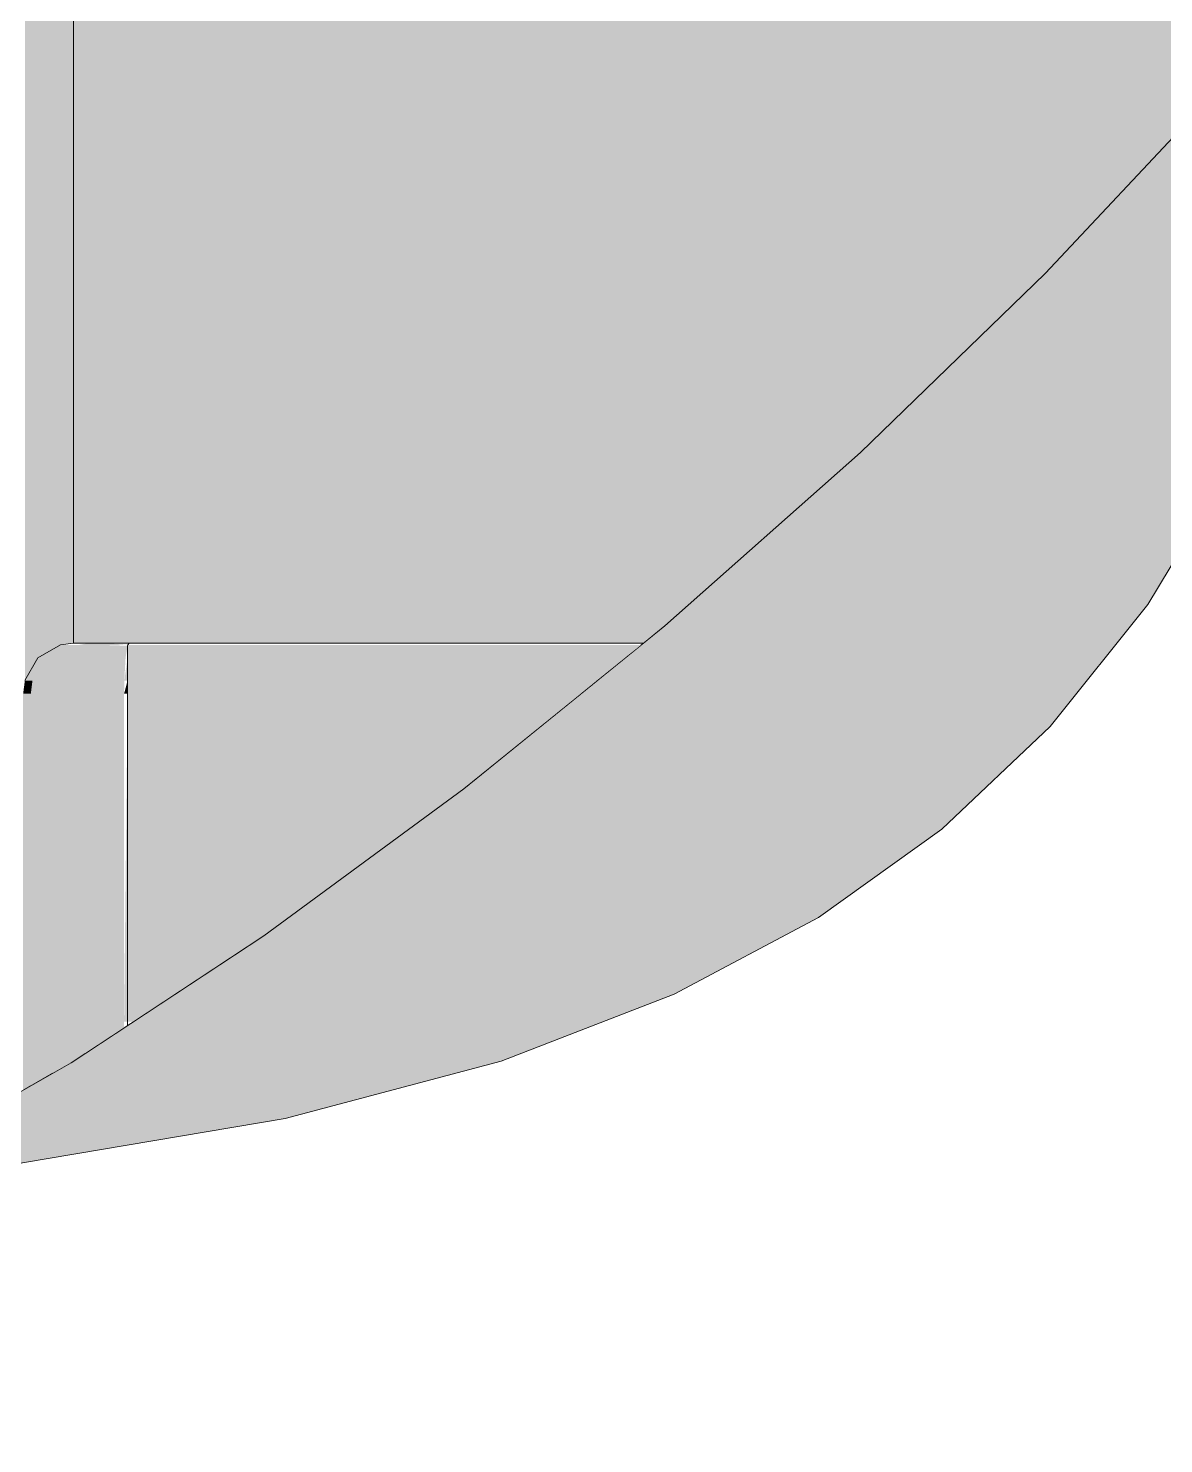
# Model space of a CAD drawing. Header units: centimetres. Extents: x -4381 to 5639, y -3920 to 4826.
# Drawn here: x 74.8179 to 75.0429, y 35.9449 to 36.2255 of the extents above; entities that cross this region are included whole.
import ezdxf
from ezdxf.xclip import XClip

# ---------------------------------------------------------------- set-up
doc = ezdxf.new("R2010")
doc.units = ezdxf.units.CM
doc.header["$MEASUREMENT"] = 0
doc.header["$XCLIPFRAME"] = 0
doc.set_wipeout_variables(frame=1)
doc.linetypes.add('Wipeout_Contour', pattern=[100, 0, -100])
doc.layers.add('01- MOBILIER', color=7, linetype='Continuous')
doc.layers.add('Drawing & Figure', color=7, linetype='Continuous')
for name, color, linetype, lineweight in [('01- MOBILIER_Pen_No__1', 7, 'Continuous', 5), ('01- MOBILIER_Pen_No__101', 252, 'Continuous', 5), ('01- MOBILIER_Pen_No__147', 7, 'Continuous', 5), ('01- MOBILIER_Pen_No__18', 9, 'Continuous', 5), ('01- MOBILIER_Pen_No__2', 8, 'Continuous', 5)]:
    doc.layers.add(name, color=color, linetype=linetype, lineweight=lineweight)
for name, color, linetype, lineweight, true_color in [('01- MOBILIER_Pen_No__102', 7, 'Continuous', 5, 0xcccccc), ('01- MOBILIER_Pen_No__119', 7, 'Continuous', 5, 0xdecbcb), ('01- MOBILIER_Pen_No__186', 7, 'Continuous', 5, 0xe8e8e8), ('01- MOBILIER_Pen_No__62', 7, 'Continuous', 5, 0xaaaaaa)]:
    doc.layers.add(name, color=color, linetype=linetype, lineweight=lineweight, true_color=true_color)

# ---------------------------------------------------------------- blocks, each defined once
blk = doc.blocks.new('Drawing_7_7', base_point=(-363.09186, 32.20361))
at = {"color": 254, "linetype": 'Wipeout_Contour', "lineweight": 0, "ltscale": 499.449786}
blk.add_wipeout([(74.83758, 36.02861), (74.83878, 36.02861), (74.86458, 36.0456), (74.9042, 36.07476), (74.92745, 36.09361), (74.83758, 36.09361)], dxfattribs=at).dxf.layer = '01- MOBILIER'
at = {"color": 254, "linetype": 'Wipeout_Contour', "lineweight": 0, "ltscale": 249.326781}
blk.add_wipeout([(74.86879, 36.00941), (74.84058, 36.01181), (74.81678, 36.00063)], dxfattribs=at).dxf.layer = '01- MOBILIER'
at = {"layer": '01- MOBILIER_Pen_No__119', "linetype": 'Continuous', "ltscale": 10}
blk.add_hatch(color=256, dxfattribs=at).paths.add_polyline_path([(74.86879, 36.00941), (74.84058, 36.01181), (74.81678, 36.00063)])
at = {"layer": '01- MOBILIER_Pen_No__18', "linetype": 'Continuous', "ltscale": 10}
blk.add_hatch(color=256, dxfattribs=at).paths.add_polyline_path([(74.83758, 36.02861), (74.83878, 36.02861), (74.86458, 36.0456), (74.9042, 36.07476), (74.92745, 36.09361), (74.83758, 36.09361)])
at = {"color": 254, "linetype": 'Wipeout_Contour', "lineweight": 0, "ltscale": 248.541094}
blk.add_wipeout([(74.83758, 36.02861), (74.83758, 36.09361), (74.83688, 36.02861)], dxfattribs=at).dxf.layer = '01- MOBILIER'
at = {"color": 254, "linetype": 'Wipeout_Contour', "lineweight": 0, "ltscale": 332.419117}
blk.add_wipeout([(74.91157, 36.02079), (74.86879, 36.02796), (74.84058, 36.01181), (74.86879, 36.00941)], dxfattribs=at).dxf.layer = '01- MOBILIER'
at = {"layer": '01- MOBILIER_Pen_No__119', "linetype": 'Continuous', "ltscale": 10}
blk.add_hatch(color=256, dxfattribs=at).paths.add_polyline_path([(74.91157, 36.02079), (74.86879, 36.02796), (74.84058, 36.01181), (74.86879, 36.00941)])
at = {"layer": '01- MOBILIER_Pen_No__18', "linetype": 'Continuous', "ltscale": 10}
blk.add_hatch(color=256, dxfattribs=at).paths.add_polyline_path([(74.83758, 36.02861), (74.83758, 36.09361), (74.83688, 36.02861)])
at = {"color": 254, "linetype": 'Wipeout_Contour', "lineweight": 0, "ltscale": 332.280041}
blk.add_wipeout([(74.83688, 36.02861), (74.83688, 36.09361), (74.82923, 36.09361), (74.82923, 36.02861)], dxfattribs=at).dxf.layer = '01- MOBILIER'
at = {"color": 254, "linetype": 'Wipeout_Contour', "lineweight": 0, "ltscale": 332.433199}
blk.add_wipeout([(74.9459, 36.03402), (74.89902, 36.04786), (74.86879, 36.02796), (74.91157, 36.02079)], dxfattribs=at).dxf.layer = '01- MOBILIER'
at = {"color": 254, "linetype": 'Wipeout_Contour', "lineweight": 0, "ltscale": 415.05766}
blk.add_wipeout([(74.84058, 36.01181), (74.82249, 36.01154), (74.79517, 35.9987), (74.81309, 35.99978), (74.81678, 36.00063)], dxfattribs=at).dxf.layer = '01- MOBILIER'
at = {"layer": '01- MOBILIER_Pen_No__102', "linetype": 'Continuous', "ltscale": 10}
for points in [[(74.9459, 36.03402), (74.89902, 36.04786), (74.86879, 36.02796), (74.91157, 36.02079)], [(74.84058, 36.01181), (74.82249, 36.01154), (74.79517, 35.9987), (74.81309, 35.99978), (74.81678, 36.00063)]]:
    blk.add_hatch(color=256, dxfattribs=at).paths.add_polyline_path(points)
at = {"layer": '01- MOBILIER_Pen_No__62', "linetype": 'Continuous', "ltscale": 10}
blk.add_hatch(color=256, dxfattribs=at).paths.add_polyline_path([(74.83688, 36.02861), (74.83688, 36.09361), (74.82923, 36.09361), (74.82923, 36.02861)])
at = {"color": 254, "linetype": 'Wipeout_Contour', "lineweight": 0, "ltscale": 332.550673}
blk.add_wipeout([(74.83758, 36.09361), (74.92745, 36.09361), (74.93065, 36.0962), (74.83758, 36.0962)], dxfattribs=at).dxf.layer = '01- MOBILIER'
at = {"color": 254, "linetype": 'Wipeout_Contour', "lineweight": 0, "ltscale": 332.254567}
blk.add_wipeout([(74.82923, 36.02861), (74.82923, 36.09361), (74.82274, 36.09361), (74.82274, 36.02861)], dxfattribs=at).dxf.layer = '01- MOBILIER'
at = {"color": 254, "linetype": 'Wipeout_Contour', "lineweight": 0, "ltscale": 332.508956}
blk.add_wipeout([(74.97445, 36.04922), (74.93034, 36.07092), (74.89902, 36.04786), (74.9459, 36.03402)], dxfattribs=at).dxf.layer = '01- MOBILIER'
at = {"layer": '01- MOBILIER_Pen_No__101', "linetype": 'Continuous', "ltscale": 10}
blk.add_hatch(color=256, dxfattribs=at).paths.add_polyline_path([(74.82923, 36.02861), (74.82923, 36.09361), (74.82274, 36.09361), (74.82274, 36.02861)])
at = {"layer": '01- MOBILIER_Pen_No__18', "linetype": 'Continuous', "ltscale": 10}
for points in [[(74.83758, 36.09361), (74.92745, 36.09361), (74.93065, 36.0962), (74.83758, 36.0962)], [(74.97445, 36.04922), (74.93034, 36.07092), (74.89902, 36.04786), (74.9459, 36.03402)]]:
    blk.add_hatch(color=256, dxfattribs=at).paths.add_polyline_path(points)
at = {"color": 254, "linetype": 'Wipeout_Contour', "lineweight": 0, "ltscale": 248.598936}
blk.add_wipeout([(74.83758, 36.09361), (74.83758, 36.0962), (74.83688, 36.09361)], dxfattribs=at).dxf.layer = '01- MOBILIER'
at = {"color": 254, "linetype": 'Wipeout_Contour', "lineweight": 0, "ltscale": 332.235076}
blk.add_wipeout([(74.82274, 36.02861), (74.82274, 36.09361), (74.8184, 36.09361), (74.8184, 36.02861)], dxfattribs=at).dxf.layer = '01- MOBILIER'
at = {"color": 254, "linetype": 'Wipeout_Contour', "lineweight": 0, "ltscale": 332.56942}
blk.add_wipeout([(74.82923, 36.02861), (74.82923, 36.02232), (74.83688, 36.02736), (74.83688, 36.02861)], dxfattribs=at).dxf.layer = '01- MOBILIER'
at = {"layer": '01- MOBILIER_Pen_No__18', "linetype": 'Continuous', "ltscale": 10}
blk.add_hatch(color=256, dxfattribs=at).paths.add_polyline_path([(74.83758, 36.09361), (74.83758, 36.0962), (74.83688, 36.09361)])
at = {"layer": '01- MOBILIER_Pen_No__2', "linetype": 'Continuous', "ltscale": 10}
blk.add_hatch(color=256, dxfattribs=at).paths.add_polyline_path([(74.82274, 36.02861), (74.82274, 36.09361), (74.8184, 36.09361), (74.8184, 36.02861)])
at = {"layer": '01- MOBILIER_Pen_No__62', "linetype": 'Continuous', "ltscale": 10}
blk.add_hatch(color=256, dxfattribs=at).paths.add_polyline_path([(74.82923, 36.02861), (74.82923, 36.02232), (74.83688, 36.02736), (74.83688, 36.02861)])
at = {"color": 254, "linetype": 'Wipeout_Contour', "lineweight": 0, "ltscale": 332.327548}
blk.add_wipeout([(74.83688, 36.09361), (74.83692, 36.0962), (74.82936, 36.0962), (74.82923, 36.09361)], dxfattribs=at).dxf.layer = '01- MOBILIER'
at = {"color": 254, "linetype": 'Wipeout_Contour', "lineweight": 0, "ltscale": 332.224535}
blk.add_wipeout([(74.8184, 36.02861), (74.8184, 36.09361), (74.81688, 36.09361), (74.81688, 36.02861)], dxfattribs=at).dxf.layer = '01- MOBILIER'
at = {"color": 254, "linetype": 'Wipeout_Contour', "lineweight": 0, "ltscale": 415.222942}
blk.add_wipeout([(74.82274, 36.01836), (74.82636, 36.02043), (74.82923, 36.02232), (74.82923, 36.02861), (74.82274, 36.02861)], dxfattribs=at).dxf.layer = '01- MOBILIER'
at = {"layer": '01- MOBILIER_Pen_No__101', "linetype": 'Continuous', "ltscale": 10}
for points in [[(74.8184, 36.02861), (74.8184, 36.09361), (74.81688, 36.09361), (74.81688, 36.02861)], [(74.82274, 36.01836), (74.82636, 36.02043), (74.82923, 36.02232), (74.82923, 36.02861), (74.82274, 36.02861)]]:
    blk.add_hatch(color=256, dxfattribs=at).paths.add_polyline_path(points)
at = {"layer": '01- MOBILIER_Pen_No__18', "linetype": 'Continuous', "ltscale": 10}
blk.add_hatch(color=256, dxfattribs=at).paths.add_polyline_path([(74.83688, 36.09361), (74.83692, 36.0962), (74.82936, 36.0962), (74.82923, 36.09361)])
at = {"color": 254, "linetype": 'Wipeout_Contour', "lineweight": 0, "ltscale": 332.584298}
blk.add_wipeout([(74.83758, 36.0962), (74.93065, 36.0962), (74.93618, 36.10068), (74.83758, 36.10068)], dxfattribs=at).dxf.layer = '01- MOBILIER'
at = {"color": 254, "linetype": 'Wipeout_Contour', "lineweight": 0, "ltscale": 332.298629}
blk.add_wipeout([(74.82923, 36.09361), (74.82936, 36.0962), (74.82299, 36.0962), (74.82274, 36.09361)], dxfattribs=at).dxf.layer = '01- MOBILIER'
at = {"color": 254, "linetype": 'Wipeout_Contour', "lineweight": 0, "ltscale": 332.253169}
blk.add_wipeout([(74.8184, 36.02861), (74.8184, 36.01588), (74.82274, 36.01836), (74.82274, 36.02861)], dxfattribs=at).dxf.layer = '01- MOBILIER'
at = {"layer": '01- MOBILIER_Pen_No__101', "linetype": 'Continuous', "ltscale": 10}
blk.add_hatch(color=256, dxfattribs=at).paths.add_polyline_path([(74.82923, 36.09361), (74.82936, 36.0962), (74.82299, 36.0962), (74.82274, 36.09361)])
at = {"layer": '01- MOBILIER_Pen_No__186', "linetype": 'Continuous', "ltscale": 10}
blk.add_hatch(color=256, dxfattribs=at).paths.add_polyline_path([(74.83758, 36.0962), (74.93065, 36.0962), (74.93618, 36.10068), (74.83758, 36.10068)])
at = {"layer": '01- MOBILIER_Pen_No__2', "linetype": 'Continuous', "ltscale": 10}
blk.add_hatch(color=256, dxfattribs=at).paths.add_polyline_path([(74.8184, 36.02861), (74.8184, 36.01588), (74.82274, 36.01836), (74.82274, 36.02861)])
at = {"color": 254, "linetype": 'Wipeout_Contour', "lineweight": 0, "ltscale": 248.603142}
blk.add_wipeout([(74.83758, 36.0962), (74.83758, 36.10068), (74.83692, 36.0962)], dxfattribs=at).dxf.layer = '01- MOBILIER'
at = {"color": 254, "linetype": 'Wipeout_Contour', "lineweight": 0, "ltscale": 332.279924}
blk.add_wipeout([(74.82274, 36.09361), (74.82299, 36.0962), (74.81873, 36.0962), (74.8184, 36.09361)], dxfattribs=at).dxf.layer = '01- MOBILIER'
at = {"color": 254, "linetype": 'Wipeout_Contour', "lineweight": 0, "ltscale": 332.608018}
blk.add_wipeout([(74.9989, 36.06672), (74.96182, 36.09644), (74.93034, 36.07092), (74.97445, 36.04922)], dxfattribs=at).dxf.layer = '01- MOBILIER'
at = {"color": 254, "linetype": 'Wipeout_Contour', "lineweight": 0, "ltscale": 332.184561}
blk.add_wipeout([(74.81688, 36.02861), (74.81688, 36.01501), (74.8184, 36.01588), (74.8184, 36.02861)], dxfattribs=at).dxf.layer = '01- MOBILIER'
at = {"color": 254, "linetype": 'Wipeout_Contour', "lineweight": 0, "ltscale": 332.196972}
blk.add_wipeout([(74.86879, 36.02796), (74.85292, 36.02896), (74.82249, 36.01154), (74.84058, 36.01181)], dxfattribs=at).dxf.layer = '01- MOBILIER'
at = {"layer": '01- MOBILIER_Pen_No__101', "linetype": 'Continuous', "ltscale": 10}
blk.add_hatch(color=256, dxfattribs=at).paths.add_polyline_path([(74.81688, 36.02861), (74.81688, 36.01501), (74.8184, 36.01588), (74.8184, 36.02861)])
at = {"layer": '01- MOBILIER_Pen_No__102', "linetype": 'Continuous', "ltscale": 10}
blk.add_hatch(color=256, dxfattribs=at).paths.add_polyline_path([(74.86879, 36.02796), (74.85292, 36.02896), (74.82249, 36.01154), (74.84058, 36.01181)])
at = {"layer": '01- MOBILIER_Pen_No__18', "linetype": 'Continuous', "ltscale": 10}
blk.add_hatch(color=256, dxfattribs=at).paths.add_polyline_path([(74.9989, 36.06672), (74.96182, 36.09644), (74.93034, 36.07092), (74.97445, 36.04922)])
at = {"layer": '01- MOBILIER_Pen_No__186', "linetype": 'Continuous', "ltscale": 10}
blk.add_hatch(color=256, dxfattribs=at).paths.add_polyline_path([(74.83758, 36.0962), (74.83758, 36.10068), (74.83692, 36.0962)])
at = {"layer": '01- MOBILIER_Pen_No__2', "linetype": 'Continuous', "ltscale": 10}
blk.add_hatch(color=256, dxfattribs=at).paths.add_polyline_path([(74.82274, 36.09361), (74.82299, 36.0962), (74.81873, 36.0962), (74.8184, 36.09361)])
at = {"color": 254, "linetype": 'Wipeout_Contour', "lineweight": 0, "ltscale": 332.259739}
blk.add_wipeout([(74.83692, 36.0962), (74.83717, 36.10068), (74.83037, 36.10068), (74.82936, 36.0962)], dxfattribs=at).dxf.layer = '01- MOBILIER'
at = {"color": 254, "linetype": 'Wipeout_Contour', "lineweight": 0, "ltscale": 332.274971}
blk.add_wipeout([(74.8184, 36.09361), (74.81873, 36.0962), (74.81722, 36.0962), (74.81688, 36.09361)], dxfattribs=at).dxf.layer = '01- MOBILIER'
at = {"color": 254, "linetype": 'Wipeout_Contour', "lineweight": 0, "ltscale": 332.322979}
blk.add_wipeout([(74.89902, 36.04786), (74.88554, 36.05044), (74.85292, 36.02896), (74.86879, 36.02796)], dxfattribs=at).dxf.layer = '01- MOBILIER'
at = {"color": 254, "linetype": 'Wipeout_Contour', "lineweight": 0, "ltscale": 332.041796}
blk.add_wipeout([(74.82249, 36.01154), (74.8057, 36.00757), (74.77612, 35.99367), (74.79517, 35.9987)], dxfattribs=at).dxf.layer = '01- MOBILIER'
at = {"layer": '01- MOBILIER_Pen_No__101', "linetype": 'Continuous', "ltscale": 10}
blk.add_hatch(color=256, dxfattribs=at).paths.add_polyline_path([(74.8184, 36.09361), (74.81873, 36.0962), (74.81722, 36.0962), (74.81688, 36.09361)])
at = {"layer": '01- MOBILIER_Pen_No__119', "linetype": 'Continuous', "ltscale": 10}
blk.add_hatch(color=256, dxfattribs=at).paths.add_polyline_path([(74.83692, 36.0962), (74.83717, 36.10068), (74.83037, 36.10068), (74.82936, 36.0962)])
at = {"layer": '01- MOBILIER_Pen_No__18', "linetype": 'Continuous', "ltscale": 10}
for points in [[(74.89902, 36.04786), (74.88554, 36.05044), (74.85292, 36.02896), (74.86879, 36.02796)], [(74.82249, 36.01154), (74.8057, 36.00757), (74.77612, 35.99367), (74.79517, 35.9987)]]:
    blk.add_hatch(color=256, dxfattribs=at).paths.add_polyline_path(points)
at = {"layer": '01- MOBILIER_Pen_No__1', "linetype": 'Continuous', "ltscale": 10}
blk.add_line((74.83758, 36.09361), (74.83758, 36.0962), dxfattribs=at)
at = {"color": 254, "linetype": 'Wipeout_Contour', "lineweight": 0, "ltscale": 332.575741}
blk.add_wipeout([(74.83758, 36.10068), (74.93618, 36.10068), (74.93937, 36.10327), (74.83761, 36.10327)], dxfattribs=at).dxf.layer = '01- MOBILIER'
at = {"color": 254, "linetype": 'Wipeout_Contour', "lineweight": 0, "ltscale": 332.219127}
blk.add_wipeout([(74.82936, 36.0962), (74.83037, 36.10068), (74.82485, 36.10068), (74.82299, 36.0962)], dxfattribs=at).dxf.layer = '01- MOBILIER'
at = {"color": 254, "linetype": 'Wipeout_Contour', "lineweight": 0, "ltscale": 332.475158}
blk.add_wipeout([(74.93034, 36.07092), (74.91934, 36.07532), (74.88554, 36.05044), (74.89902, 36.04786)], dxfattribs=at).dxf.layer = '01- MOBILIER'
at = {"color": 254, "linetype": 'Wipeout_Contour', "lineweight": 0, "ltscale": 332.177741}
blk.add_wipeout([(74.85292, 36.02896), (74.83865, 36.02643), (74.8057, 36.00757), (74.82249, 36.01154)], dxfattribs=at).dxf.layer = '01- MOBILIER'
at = {"layer": '01- MOBILIER_Pen_No__18', "linetype": 'Continuous', "ltscale": 10}
for points in [[(74.82936, 36.0962), (74.83037, 36.10068), (74.82485, 36.10068), (74.82299, 36.0962)], [(74.93034, 36.07092), (74.91934, 36.07532), (74.88554, 36.05044), (74.89902, 36.04786)], [(74.85292, 36.02896), (74.83865, 36.02643), (74.8057, 36.00757), (74.82249, 36.01154)]]:
    blk.add_hatch(color=256, dxfattribs=at).paths.add_polyline_path(points)
at = {"layer": '01- MOBILIER_Pen_No__186', "linetype": 'Continuous', "ltscale": 10}
blk.add_hatch(color=256, dxfattribs=at).paths.add_polyline_path([(74.83758, 36.10068), (74.93618, 36.10068), (74.93937, 36.10327), (74.83761, 36.10327)])
at = {"color": 254, "linetype": 'Wipeout_Contour', "lineweight": 0, "ltscale": 332.159134}
blk.add_wipeout([(74.83717, 36.10068), (74.83758, 36.10309), (74.83212, 36.10327), (74.83037, 36.10068)], dxfattribs=at).dxf.layer = '01- MOBILIER'
at = {"color": 254, "linetype": 'Wipeout_Contour', "lineweight": 0, "ltscale": 332.222143}
blk.add_wipeout([(74.82299, 36.0962), (74.82485, 36.10068), (74.82116, 36.10068), (74.81873, 36.0962)], dxfattribs=at).dxf.layer = '01- MOBILIER'
at = {"color": 254, "linetype": 'Wipeout_Contour', "lineweight": 0, "ltscale": 332.331276}
blk.add_wipeout([(74.88554, 36.05044), (74.87395, 36.04968), (74.83865, 36.02643), (74.85292, 36.02896)], dxfattribs=at).dxf.layer = '01- MOBILIER'
at = {"layer": '01- MOBILIER_Pen_No__101', "linetype": 'Continuous', "ltscale": 10}
blk.add_hatch(color=256, dxfattribs=at).paths.add_polyline_path([(74.82299, 36.0962), (74.82485, 36.10068), (74.82116, 36.10068), (74.81873, 36.0962)])
at = {"layer": '01- MOBILIER_Pen_No__18', "linetype": 'Continuous', "ltscale": 10}
blk.add_hatch(color=256, dxfattribs=at).paths.add_polyline_path([(74.88554, 36.05044), (74.87395, 36.04968), (74.83865, 36.02643), (74.85292, 36.02896)])
at = {"layer": '01- MOBILIER_Pen_No__186', "linetype": 'Continuous', "ltscale": 10}
for points in [[(74.83717, 36.10068), (74.83758, 36.10309), (74.83212, 36.10327), (74.83037, 36.10068)], [(74.83787, 36.10361), (74.93937, 36.10327)]]:
    blk.add_hatch(color=256, dxfattribs=at).paths.add_polyline_path(points)
at = {"layer": '01- MOBILIER_Pen_No__1', "linetype": 'Continuous', "ltscale": 10}
blk.add_line((74.83758, 36.0962), (74.83758, 36.10068), dxfattribs=at)
at = {"color": 254, "linetype": 'Wipeout_Contour', "lineweight": 0, "ltscale": 332.153588}
blk.add_wipeout([(74.83037, 36.10068), (74.83212, 36.10327), (74.82808, 36.10327), (74.82485, 36.10068)], dxfattribs=at).dxf.layer = '01- MOBILIER'
at = {"color": 254, "linetype": 'Wipeout_Contour', "lineweight": 0, "ltscale": 332.263549}
blk.add_wipeout([(74.81873, 36.0962), (74.82116, 36.10068), (74.81981, 36.10068), (74.81722, 36.0962)], dxfattribs=at).dxf.layer = '01- MOBILIER'
at = {"color": 254, "linetype": 'Wipeout_Contour', "lineweight": 0, "ltscale": 332.162907}
blk.add_wipeout([(74.79556, 36.0028), (74.8057, 36.00757), (74.83865, 36.02643), (74.82636, 36.02043)], dxfattribs=at).dxf.layer = '01- MOBILIER'
at = {"layer": '01- MOBILIER_Pen_No__119', "linetype": 'Continuous', "ltscale": 10}
blk.add_hatch(color=256, dxfattribs=at).paths.add_polyline_path([(74.83037, 36.10068), (74.83212, 36.10327), (74.82808, 36.10327), (74.82485, 36.10068)])
at = {"layer": '01- MOBILIER_Pen_No__2', "linetype": 'Continuous', "ltscale": 10}
blk.add_hatch(color=256, dxfattribs=at).paths.add_polyline_path([(74.81873, 36.0962), (74.82116, 36.10068), (74.81981, 36.10068), (74.81722, 36.0962)])
at = {"layer": '01- MOBILIER_Pen_No__62', "linetype": 'Continuous', "ltscale": 10}
blk.add_hatch(color=256, dxfattribs=at).paths.add_polyline_path([(74.79556, 36.0028), (74.8057, 36.00757), (74.83865, 36.02643), (74.82636, 36.02043)])
at = {"color": 254, "linetype": 'Wipeout_Contour', "lineweight": 0, "ltscale": 332.194882}
blk.add_wipeout([(74.82485, 36.10068), (74.82808, 36.10327), (74.82539, 36.10327), (74.82116, 36.10068)], dxfattribs=at).dxf.layer = '01- MOBILIER'
at = {"color": 254, "linetype": 'Wipeout_Contour', "lineweight": 0, "ltscale": 249.335193}
blk.add_wipeout([(74.83761, 36.10327), (74.83313, 36.10361), (74.83212, 36.10327)], dxfattribs=at).dxf.layer = '01- MOBILIER'
at = {"layer": '01- MOBILIER_Pen_No__18', "linetype": 'Continuous', "ltscale": 10}
blk.add_hatch(color=256, dxfattribs=at).paths.add_polyline_path([(74.82485, 36.10068), (74.82808, 36.10327), (74.82539, 36.10327), (74.82116, 36.10068)])
at = {"layer": '01- MOBILIER_Pen_No__186', "linetype": 'Continuous', "ltscale": 10}
blk.add_hatch(color=256, dxfattribs=at).paths.add_polyline_path([(74.83761, 36.10327), (74.83313, 36.10361), (74.83212, 36.10327)])
at = {"color": 254, "linetype": 'Wipeout_Contour', "lineweight": 0, "ltscale": 332.275183}
blk.add_wipeout([(74.82116, 36.10068), (74.82539, 36.10327), (74.82429, 36.10327), (74.81981, 36.10068)], dxfattribs=at).dxf.layer = '01- MOBILIER'
at = {"color": 254, "linetype": 'Wipeout_Contour', "lineweight": 0, "ltscale": 332.193939}
blk.add_wipeout([(74.83212, 36.10327), (74.83313, 36.10361), (74.82995, 36.10361), (74.82808, 36.10327)], dxfattribs=at).dxf.layer = '01- MOBILIER'
at = {"layer": '01- MOBILIER_Pen_No__119', "linetype": 'Continuous', "ltscale": 10}
blk.add_hatch(color=256, dxfattribs=at).paths.add_polyline_path([(74.83212, 36.10327), (74.83313, 36.10361), (74.82995, 36.10361), (74.82808, 36.10327)])
at = {"layer": '01- MOBILIER_Pen_No__62', "linetype": 'Continuous', "ltscale": 10}
blk.add_hatch(color=256, dxfattribs=at).paths.add_polyline_path([(74.82116, 36.10068), (74.82539, 36.10327), (74.82429, 36.10327), (74.81981, 36.10068)])
at = {"color": 254, "linetype": 'Wipeout_Contour', "lineweight": 0, "ltscale": 332.633921}
blk.add_wipeout([(74.81722, 36.48654), (74.81722, 36.0962), (74.81981, 36.10068), (74.81981, 36.4877)], dxfattribs=at).dxf.layer = '01- MOBILIER'
at = {"layer": '01- MOBILIER_Pen_No__2', "linetype": 'Continuous', "ltscale": 10}
blk.add_hatch(color=256, dxfattribs=at).paths.add_polyline_path([(74.81722, 36.48654), (74.81722, 36.0962), (74.81981, 36.10068), (74.81981, 36.4877)])
at = {"color": 254, "linetype": 'Wipeout_Contour', "lineweight": 0, "ltscale": 416.195016}
blk.add_wipeout([(74.82165, 36.48798), (74.81981, 36.4877), (74.81981, 36.10068), (74.82429, 36.10327), (74.82429, 36.48812)], dxfattribs=at).dxf.layer = '01- MOBILIER'
at = {"layer": '01- MOBILIER_Pen_No__62', "linetype": 'Continuous', "ltscale": 10}
blk.add_hatch(color=256, dxfattribs=at).paths.add_polyline_path([(74.82165, 36.48798), (74.81981, 36.4877), (74.81981, 36.10068), (74.82429, 36.10327), (74.82429, 36.48812)])
at = {"layer": '01- MOBILIER_Pen_No__1', "linetype": 'Continuous', "ltscale": 10}
blk.add_line((74.81722, 36.0962), (74.81981, 36.10068), dxfattribs=at)
at = {"color": 254, "linetype": 'Wipeout_Contour', "lineweight": 0, "ltscale": 332.661071}
blk.add_wipeout([(74.82429, 36.48812), (74.82429, 36.10327), (74.82688, 36.10361), (74.82688, 36.48796)], dxfattribs=at).dxf.layer = '01- MOBILIER'
at = {"layer": '01- MOBILIER_Pen_No__18', "linetype": 'Continuous', "ltscale": 10}
blk.add_hatch(color=256, dxfattribs=at).paths.add_polyline_path([(74.82429, 36.48812), (74.82429, 36.10327), (74.82688, 36.10361), (74.82688, 36.48796)])
at = {"layer": '01- MOBILIER_Pen_No__1', "linetype": 'Continuous', "ltscale": 10}
blk.add_line((74.81981, 36.10068), (74.82429, 36.10327), dxfattribs=at)
at = {"color": 254, "linetype": 'Wipeout_Contour', "lineweight": 0, "ltscale": 3256.621158}
blk.add_wipeout([(74.82782, 36.49254), (74.82688, 36.48796), (74.82688, 36.10361), (74.93979, 36.10361), (74.94401, 36.10703), (74.9828, 36.14141), (75.01939, 36.17688), (75.05267, 36.21234), (75.08164, 36.24673), (75.10181, 36.27412), (75.11286, 36.29217), (75.11377, 36.2942), (75.12773, 36.3181), (75.145, 36.33944), (75.16508, 36.35762), (75.18741, 36.37213), (75.19155, 36.37393), (75.21058, 36.38189), (75.23481, 36.38737), (75.25956, 36.38856), (75.28414, 36.38541), (75.30786, 36.37801), (75.33004, 36.36659), (75.35005, 36.35145), (75.35522, 36.34594), (75.36659, 36.33238), (75.41052, 36.25514), (75.44075, 36.16964), (75.44174, 36.16391), (75.44656, 36.10361), (75.50594, 36.10361), (75.50688, 36.48796), (75.50594, 36.49254), (75.50381, 36.49561), (75.50063, 36.49767), (75.4959, 36.49858), (74.83787, 36.49858), (74.83313, 36.49767), (74.82995, 36.49561)], dxfattribs=at).dxf.layer = '01- MOBILIER'
at = {"layer": '01- MOBILIER_Pen_No__102', "linetype": 'Continuous', "ltscale": 10}
blk.add_hatch(color=256, dxfattribs=at).paths.add_polyline_path([(74.82782, 36.49254), (74.82688, 36.48796), (74.82688, 36.10361), (74.93979, 36.10361), (74.94401, 36.10703), (74.9828, 36.14141), (75.01939, 36.17688), (75.05267, 36.21234), (75.08164, 36.24673), (75.10181, 36.27412), (75.11286, 36.29217), (75.11377, 36.2942), (75.12773, 36.3181), (75.145, 36.33944), (75.16508, 36.35762), (75.18741, 36.37213), (75.19155, 36.37393), (75.21058, 36.38189), (75.23481, 36.38737), (75.25956, 36.38856), (75.28414, 36.38541), (75.30786, 36.37801), (75.33004, 36.36659), (75.35005, 36.35145), (75.35522, 36.34594), (75.36659, 36.33238), (75.41052, 36.25514), (75.44075, 36.16964), (75.44174, 36.16391), (75.44656, 36.10361), (75.50594, 36.10361), (75.50688, 36.48796), (75.50594, 36.49254), (75.50381, 36.49561), (75.50063, 36.49767), (75.4959, 36.49858), (74.83787, 36.49858), (74.83313, 36.49767), (74.82995, 36.49561)])
at = {"layer": '01- MOBILIER_Pen_No__1', "linetype": 'Continuous', "ltscale": 10}
for p, q in [((74.82688, 36.48796), (74.82688, 36.10361)), ((74.82429, 36.10327), (74.82688, 36.10361)), ((74.82688, 36.10361), (74.82782, 36.10361)), ((74.82782, 36.10361), (74.82995, 36.10361)), ((74.82995, 36.10361), (74.83313, 36.10361)), ((74.83313, 36.10361), (74.83787, 36.10361)), ((74.83758, 36.10309), (74.83761, 36.10327)), ((74.83758, 36.10068), (74.83758, 36.10309)), ((74.83761, 36.10327), (74.83787, 36.10361))]:
    blk.add_line(p, q, dxfattribs=at)
at = {"color": 254, "linetype": 'Wipeout_Contour', "lineweight": 0, "ltscale": 332.967772}
blk.add_wipeout([(75.05739, 36.14058), (75.04776, 36.17972), (75.02144, 36.15167), (75.03969, 36.11127)], dxfattribs=at).dxf.layer = '01- MOBILIER'
at = {"layer": '01- MOBILIER_Pen_No__101', "linetype": 'Continuous', "ltscale": 10}
blk.add_hatch(color=256, dxfattribs=at).paths.add_polyline_path([(75.05739, 36.14058), (75.04776, 36.17972), (75.02144, 36.15167), (75.03969, 36.11127)])
at = {"color": 254, "linetype": 'Wipeout_Contour', "lineweight": 0, "ltscale": 332.717394}
blk.add_wipeout([(75.02039, 36.08711), (74.9925, 36.12363), (74.96182, 36.09644), (74.9989, 36.06672)], dxfattribs=at).dxf.layer = '01- MOBILIER'
at = {"layer": '01- MOBILIER_Pen_No__62', "linetype": 'Continuous', "ltscale": 10}
blk.add_hatch(color=256, dxfattribs=at).paths.add_polyline_path([(75.02039, 36.08711), (74.9925, 36.12363), (74.96182, 36.09644), (74.9989, 36.06672)])
at = {"color": 254, "linetype": 'Wipeout_Contour', "lineweight": 0, "ltscale": 332.834648}
blk.add_wipeout([(75.03969, 36.11127), (75.02144, 36.15167), (74.9925, 36.12363), (75.02039, 36.08711)], dxfattribs=at).dxf.layer = '01- MOBILIER'
at = {"color": 254, "linetype": 'Wipeout_Contour', "lineweight": 0, "ltscale": 332.634794}
blk.add_wipeout([(74.96182, 36.09644), (74.95331, 36.10285), (74.91934, 36.07532), (74.93034, 36.07092)], dxfattribs=at).dxf.layer = '01- MOBILIER'
at = {"layer": '01- MOBILIER_Pen_No__101', "linetype": 'Continuous', "ltscale": 10}
blk.add_hatch(color=256, dxfattribs=at).paths.add_polyline_path([(75.03969, 36.11127), (75.02144, 36.15167), (74.9925, 36.12363), (75.02039, 36.08711)])
at = {"layer": '01- MOBILIER_Pen_No__62', "linetype": 'Continuous', "ltscale": 10}
blk.add_hatch(color=256, dxfattribs=at).paths.add_polyline_path([(74.96182, 36.09644), (74.95331, 36.10285), (74.91934, 36.07532), (74.93034, 36.07092)])
at = {"color": 254, "linetype": 'Wipeout_Contour', "lineweight": 0, "ltscale": 333.108536}
blk.add_wipeout([(75.04776, 36.17972), (75.04602, 36.1927), (75.01763, 36.16244), (75.02144, 36.15167)], dxfattribs=at).dxf.layer = '01- MOBILIER'
at = {"color": 254, "linetype": 'Wipeout_Contour', "lineweight": 0, "ltscale": 332.796937}
blk.add_wipeout([(74.9925, 36.12363), (74.9864, 36.13218), (74.95331, 36.10285), (74.96182, 36.09644)], dxfattribs=at).dxf.layer = '01- MOBILIER'
at = {"color": 254, "linetype": 'Wipeout_Contour', "lineweight": 0, "ltscale": 332.454071}
blk.add_wipeout([(74.91934, 36.07532), (74.91054, 36.07661), (74.87395, 36.04968), (74.88554, 36.05044)], dxfattribs=at).dxf.layer = '01- MOBILIER'
at = {"layer": '01- MOBILIER_Pen_No__101', "linetype": 'Continuous', "ltscale": 10}
blk.add_hatch(color=256, dxfattribs=at).paths.add_polyline_path([(75.04776, 36.17972), (75.04602, 36.1927), (75.01763, 36.16244), (75.02144, 36.15167)])
at = {"layer": '01- MOBILIER_Pen_No__62', "linetype": 'Continuous', "ltscale": 10}
for points in [[(74.9925, 36.12363), (74.9864, 36.13218), (74.95331, 36.10285), (74.96182, 36.09644)], [(74.91934, 36.07532), (74.91054, 36.07661), (74.87395, 36.04968), (74.88554, 36.05044)]]:
    blk.add_hatch(color=256, dxfattribs=at).paths.add_polyline_path(points)
at = {"color": 254, "linetype": 'Wipeout_Contour', "lineweight": 0, "ltscale": 332.956529}
blk.add_wipeout([(75.02144, 36.15167), (75.01763, 36.16244), (74.9864, 36.13218), (74.9925, 36.12363)], dxfattribs=at).dxf.layer = '01- MOBILIER'
at = {"color": 254, "linetype": 'Wipeout_Contour', "lineweight": 0, "ltscale": 332.601517}
blk.add_wipeout([(74.95331, 36.10285), (74.94731, 36.10641), (74.91054, 36.07661), (74.91934, 36.07532)], dxfattribs=at).dxf.layer = '01- MOBILIER'
at = {"color": 254, "linetype": 'Wipeout_Contour', "lineweight": 0, "ltscale": 332.27487}
blk.add_wipeout([(74.87395, 36.04968), (74.86458, 36.0456), (74.82636, 36.02043), (74.83865, 36.02643)], dxfattribs=at).dxf.layer = '01- MOBILIER'
at = {"layer": '01- MOBILIER_Pen_No__101', "linetype": 'Continuous', "ltscale": 10}
blk.add_hatch(color=256, dxfattribs=at).paths.add_polyline_path([(75.02144, 36.15167), (75.01763, 36.16244), (74.9864, 36.13218), (74.9925, 36.12363)])
at = {"layer": '01- MOBILIER_Pen_No__62', "linetype": 'Continuous', "ltscale": 10}
for points in [[(74.95331, 36.10285), (74.94731, 36.10641), (74.91054, 36.07661), (74.91934, 36.07532)], [(74.87395, 36.04968), (74.86458, 36.0456), (74.82636, 36.02043), (74.83865, 36.02643)]]:
    blk.add_hatch(color=256, dxfattribs=at).paths.add_polyline_path(points)
at = {"layer": '01- MOBILIER_Pen_No__1', "linetype": 'Continuous', "ltscale": 10}
for p, q in [((74.83758, 36.02861), (74.83758, 36.09361)), ((74.83758, 36.02861), (74.83758, 36.02782)), ((74.79556, 36.0028), (74.82636, 36.02043))]:
    blk.add_line(p, q, dxfattribs=at)
at = {"color": 254, "linetype": 'Wipeout_Contour', "lineweight": 0, "ltscale": 333.211761}
blk.add_wipeout([(75.04602, 36.1927), (75.04768, 36.20368), (75.01694, 36.17092), (75.01763, 36.16244)], dxfattribs=at).dxf.layer = '01- MOBILIER'
at = {"color": 254, "linetype": 'Wipeout_Contour', "lineweight": 0, "ltscale": 332.776433}
blk.add_wipeout([(74.9864, 36.13218), (74.98314, 36.13817), (74.94731, 36.10641), (74.95331, 36.10285)], dxfattribs=at).dxf.layer = '01- MOBILIER'
at = {"color": 254, "linetype": 'Wipeout_Contour', "lineweight": 0, "ltscale": 332.454758}
blk.add_wipeout([(74.91054, 36.07661), (74.9042, 36.07476), (74.86458, 36.0456), (74.87395, 36.04968)], dxfattribs=at).dxf.layer = '01- MOBILIER'
at = {"layer": '01- MOBILIER_Pen_No__101', "linetype": 'Continuous', "ltscale": 10}
for points in [[(75.04602, 36.1927), (75.04768, 36.20368), (75.01694, 36.17092), (75.01763, 36.16244)], [(74.9864, 36.13218), (74.98314, 36.13817), (74.94731, 36.10641), (74.95331, 36.10285)]]:
    blk.add_hatch(color=256, dxfattribs=at).paths.add_polyline_path(points)
at = {"layer": '01- MOBILIER_Pen_No__62', "linetype": 'Continuous', "ltscale": 10}
blk.add_hatch(color=256, dxfattribs=at).paths.add_polyline_path([(74.91054, 36.07661), (74.9042, 36.07476), (74.86458, 36.0456), (74.87395, 36.04968)])
at = {"layer": '01- MOBILIER_Pen_No__1', "linetype": 'Continuous', "ltscale": 10}
blk.add_line((74.82636, 36.02043), (74.86458, 36.0456), dxfattribs=at)
at = {"color": 254, "linetype": 'Wipeout_Contour', "lineweight": 0, "ltscale": 332.9482}
blk.add_wipeout([(75.01763, 36.16244), (75.01694, 36.17092), (74.98314, 36.13817), (74.9864, 36.13218)], dxfattribs=at).dxf.layer = '01- MOBILIER'
at = {"color": 254, "linetype": 'Wipeout_Contour', "lineweight": 0, "ltscale": 332.625771}
blk.add_wipeout([(74.94731, 36.10641), (74.94401, 36.10703), (74.9042, 36.07476), (74.91054, 36.07661)], dxfattribs=at).dxf.layer = '01- MOBILIER'
at = {"layer": '01- MOBILIER_Pen_No__101', "linetype": 'Continuous', "ltscale": 10}
for points in [[(75.01763, 36.16244), (75.01694, 36.17092), (74.98314, 36.13817), (74.9864, 36.13218)], [(74.94731, 36.10641), (74.94401, 36.10703), (74.9042, 36.07476), (74.91054, 36.07661)]]:
    blk.add_hatch(color=256, dxfattribs=at).paths.add_polyline_path(points)
at = {"layer": '01- MOBILIER_Pen_No__1', "linetype": 'Continuous', "ltscale": 10}
for p, q in [((74.83787, 36.10361), (74.93979, 36.10361)), ((74.86458, 36.0456), (74.9042, 36.07476))]:
    blk.add_line(p, q, dxfattribs=at)
at = {"color": 254, "linetype": 'Wipeout_Contour', "lineweight": 0, "ltscale": 333.268119}
blk.add_wipeout([(75.04768, 36.20368), (75.05267, 36.21234), (75.01939, 36.17688), (75.01694, 36.17092)], dxfattribs=at).dxf.layer = '01- MOBILIER'
at = {"color": 254, "linetype": 'Wipeout_Contour', "lineweight": 0, "ltscale": 332.764081}
blk.add_wipeout([(74.98314, 36.13817), (74.9828, 36.14141), (74.94401, 36.10703), (74.94731, 36.10641)], dxfattribs=at).dxf.layer = '01- MOBILIER'
at = {"layer": '01- MOBILIER_Pen_No__101', "linetype": 'Continuous', "ltscale": 10}
for points in [[(75.04768, 36.20368), (75.05267, 36.21234), (75.01939, 36.17688), (75.01694, 36.17092)], [(74.98314, 36.13817), (74.9828, 36.14141), (74.94401, 36.10703), (74.94731, 36.10641)]]:
    blk.add_hatch(color=256, dxfattribs=at).paths.add_polyline_path(points)
at = {"layer": '01- MOBILIER_Pen_No__1', "linetype": 'Continuous', "ltscale": 10}
blk.add_line((74.9042, 36.07476), (74.94401, 36.10703), dxfattribs=at)
at = {"color": 254, "linetype": 'Wipeout_Contour', "lineweight": 0, "ltscale": 333.074633}
blk.add_wipeout([(75.01694, 36.17092), (75.01939, 36.17688), (74.9828, 36.14141), (74.98314, 36.13817)], dxfattribs=at).dxf.layer = '01- MOBILIER'
at = {"layer": '01- MOBILIER_Pen_No__101', "linetype": 'Continuous', "ltscale": 10}
blk.add_hatch(color=256, dxfattribs=at).paths.add_polyline_path([(75.01694, 36.17092), (75.01939, 36.17688), (74.9828, 36.14141), (74.98314, 36.13817)])
at = {"layer": '01- MOBILIER_Pen_No__1', "linetype": 'Continuous', "ltscale": 10}
for p, q in [((75.01939, 36.17688), (75.05267, 36.21234)), ((74.9828, 36.14141), (75.01939, 36.17688)), ((74.94401, 36.10703), (74.9828, 36.14141))]:
    blk.add_line(p, q, dxfattribs=at)
at = {"layer": '01- MOBILIER_Pen_No__147', "linetype": 'Continuous', "ltscale": 10, "flags": 128}
blk.add_lwpolyline([(75.05739, 36.14058), (75.03969, 36.11127), (75.02039, 36.08711), (74.9989, 36.06672), (74.97445, 36.04922), (74.9459, 36.03402), (74.91157, 36.02079), (74.86879, 36.00941), (74.81678, 36.00063), (74.81309, 35.99978), (74.78578, 35.99554), (74.75595, 35.98689), (74.73916, 35.97956), (74.7287, 35.97539), (74.70515, 35.96168), (74.68457, 35.94495)], dxfattribs=at)

msp = doc.modelspace()

# ---------------------------------------------------------------- block references
at = {"layer": 'Drawing & Figure', "color": 151, "linetype": 'Continuous', "lineweight": 5, "ltscale": 10, "true_color": 0x80c2ff}
ref = msp.add_blockref('Drawing_7_7', (-363.09186, 32.20361), dxfattribs=at)
XClip(ref).set_block_clipping_path([(51.7463984619, 23.6253966175), (100.4426918859, 45.1170657245)])

doc.saveas('drawing.dxf')
